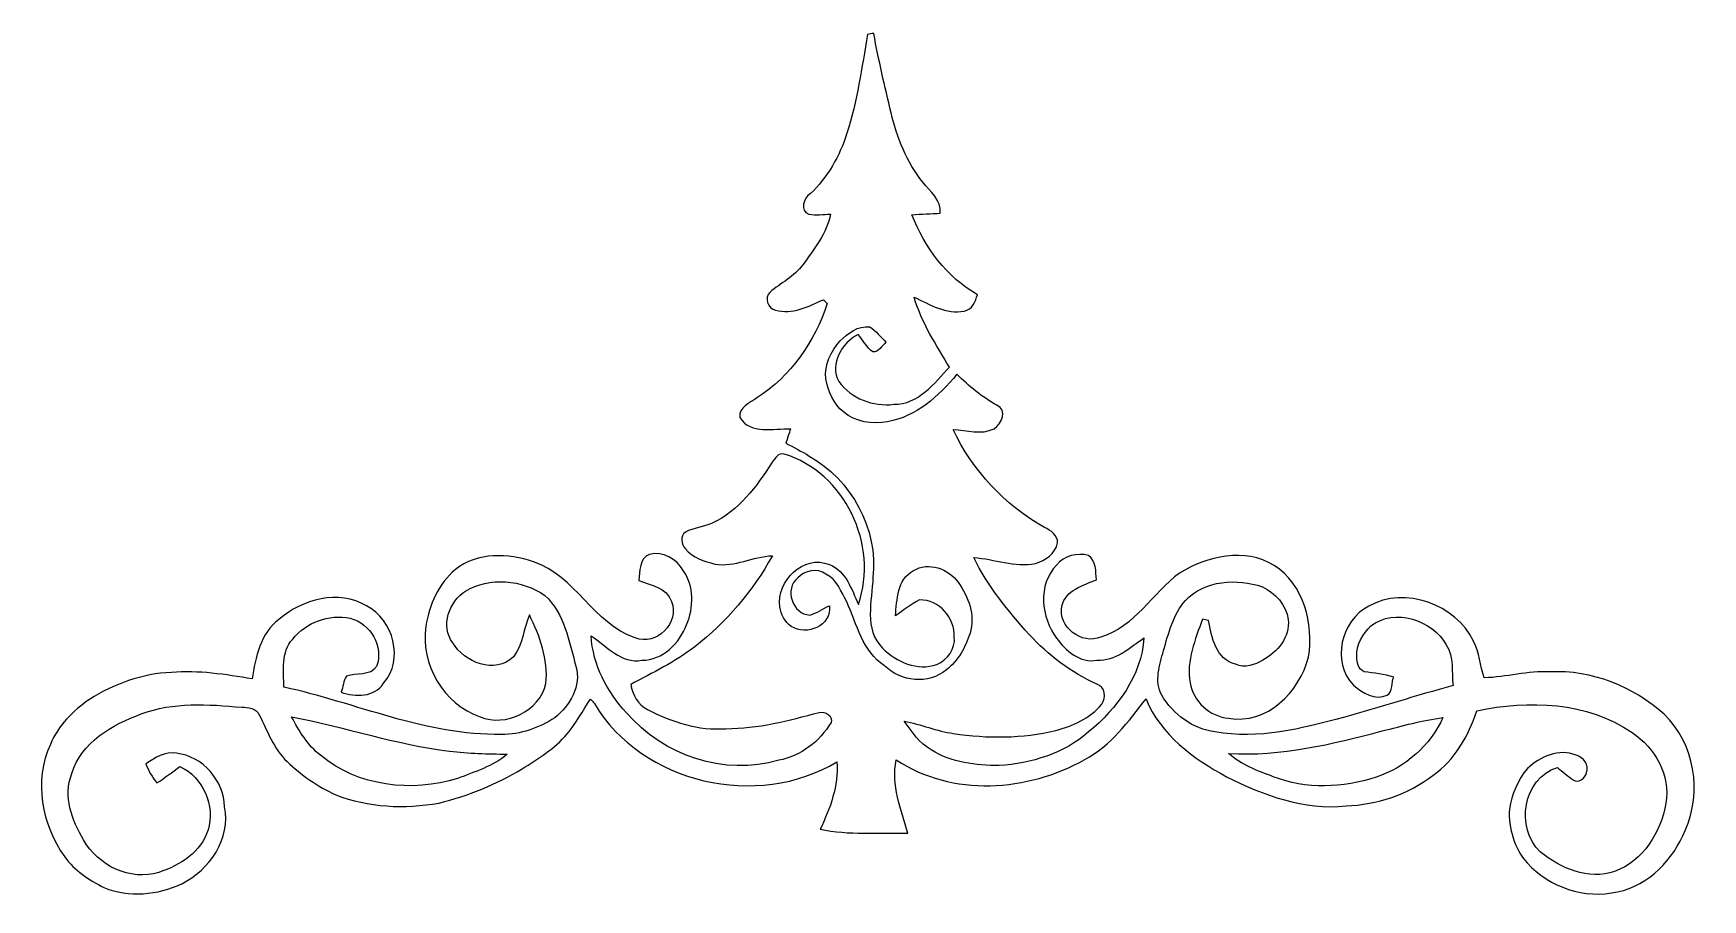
# Model space of a CAD drawing. Header units: centimetres. Extents: x -15.1 to 15.1, y -7.9 to 7.7.
import ezdxf

# ---------------------------------------------------------------- set-up
doc = ezdxf.new("R2010")
doc.units = ezdxf.units.CM
doc.header["$MEASUREMENT"] = 0
doc.layers.add('Layer 1', color=7, linetype='Continuous')

msp = doc.modelspace()

# ---------------------------------------------------------------- linework, layer by layer
at = {"layer": 'Layer 1', "color": 8}
for points, knots in [([(-0.03528, 7.72724), (0.00212, 7.73359), (0.03986, 7.73959), (0.07796, 7.74559), (0.07796, 7.74559), (0.16369, 7.2644), (0.27764, 6.7885), (0.38982, 6.31296), (0.38982, 6.31296), (0.49742, 5.86352), (0.66887, 5.41796), (0.96591, 5.05778), (0.96591, 5.05778), (1.09573, 4.88738), (1.29787, 4.73639), (1.27988, 4.49862), (1.27988, 4.49862), (1.10878, 4.48733), (0.93768, 4.4831), (0.76729, 4.46828), (0.76729, 4.46828), (0.99836, 3.88338), (1.39347, 3.3401), (1.94945, 3.02542), (1.94945, 3.02542), (1.91876, 2.90124), (1.8542, 2.75272), (1.71168, 2.72979), (1.71168, 2.72979), (1.38677, 2.661), (1.08903, 2.85044), (0.80821, 2.97815), (0.80821, 2.97815), (0.93804, 2.51989), (1.20544, 2.12125), (1.44357, 1.71485), (1.44357, 1.71485), (1.17052, 1.42628), (0.87948, 1.0354), (0.44027, 1.04458), (0.44027, 1.04458), (0.06703, 0.99836), (-0.33161, 1.14794), (-0.55492, 1.45591), (-0.55492, 1.45591), (-0.72884, 1.77553), (-0.49918, 2.15441), (-0.20532, 2.30576), (-0.20532, 2.30576), (-0.11465, 2.20698), (-0.05398, 2.07327), (0.0575, 1.99214), (0.0575, 1.99214), (0.16722, 1.98543), (0.22472, 2.1022), (0.29704, 2.16606), (0.29704, 2.16606), (0.20355, 2.26166), (0.12171, 2.37419), (0.006, 2.44299), (0.006, 2.44299), (-0.2099, 2.47191), (-0.38664, 2.32728), (-0.53234, 2.19075), (-0.53234, 2.19075), (-0.69215, 2.00096), (-0.81986, 1.76142), (-0.78705, 1.50424), (-0.78705, 1.50424), (-0.74471, 1.27988), (-0.65617, 1.05057), (-0.46778, 0.9084), (-0.46778, 0.9084), (-0.25365, 0.72002), (0.05256, 0.68227), (0.32456, 0.73025), (0.32456, 0.73025), (0.84596, 0.82127), (1.25307, 1.19168), (1.57762, 1.58715), (1.57762, 1.58715), (1.79917, 1.37478), (2.03165, 1.17369), (2.30364, 1.0287), (2.30364, 1.0287), (2.49943, 0.94474), (2.38513, 0.68827), (2.25284, 0.6036), (2.25284, 0.6036), (2.01612, 0.48719), (1.75824, 0.57714), (1.5113, 0.59267), (1.5113, 0.59267), (1.85667, -0.14923), (2.44651, -0.77929), (3.16124, -1.17757), (3.16124, -1.17757), (3.26813, -1.23402), (3.40642, -1.31974), (3.3969, -1.46015), (3.3969, -1.46015), (3.36056, -1.65382), (3.17994, -1.78188), (2.99932, -1.82951), (2.99932, -1.82951), (2.62149, -1.90712), (2.25778, -1.74837), (1.88419, -1.72297), (1.88419, -1.72297), (2.13395, -2.24049), (2.50296, -2.68781), (2.88502, -3.11256), (2.88502, -3.11256), (3.22862, -3.48791), (3.64349, -3.79765), (4.10598, -4.01108), (4.10598, -4.01108), (4.25626, -4.05977), (4.28872, -4.2545), (4.19523, -4.37056), (4.19523, -4.37056), (3.98886, -4.62809), (3.67524, -4.76109), (3.36585, -4.84822), (3.36585, -4.84822), (2.76331, -4.99216), (2.13007, -4.99498), (1.51977, -4.90044), (1.51977, -4.90044), (1.21391, -4.86269), (0.92992, -4.73498), (0.629, -4.67678), (0.629, -4.67678), (0.76447, -4.8708), (0.90276, -5.07859), (1.11584, -5.19642), (1.11584, -5.19642), (1.47532, -5.43595), (1.92546, -5.47299), (2.34491, -5.48217), (2.34491, -5.48217), (2.92206, -5.44089), (3.51684, -5.26521), (3.95781, -4.87398), (3.95781, -4.87398), (4.47216, -4.44818), (4.91596, -3.86186), (4.95935, -3.17218), (4.95935, -3.17218), (4.70394, -3.35315), (4.44641, -3.59339), (4.10845, -3.57787), (4.10845, -3.57787), (3.80682, -3.63396), (3.54436, -3.4096), (3.38138, -3.1817), (3.38138, -3.1817), (3.10092, -2.80811), (3.03495, -2.21615), (3.37679, -1.85949), (3.37679, -1.85949), (3.51331, -1.69333), (3.7525, -1.62807), (3.95746, -1.68769), (3.95746, -1.68769), (4.09893, -1.77976), (4.08728, -1.97908), (4.09963, -2.12549), (4.09963, -2.12549), (3.86115, -2.2292), (3.54224, -2.30717), (3.47733, -2.59927), (3.47733, -2.59927), (3.39866, -2.97533), (3.83364, -3.30764), (4.18147, -3.15912), (4.18147, -3.15912), (4.79566, -2.97603), (5.10928, -2.36291), (5.60035, -2.00343), (5.60035, -2.00343), (6.10059, -1.7018), (6.78251, -1.53917), (7.30885, -1.86549), (7.30885, -1.86549), (7.85248, -2.21192), (8.02358, -2.921), (7.93327, -3.52319), (7.93327, -3.52319), (7.76852, -4.14867), (7.18079, -4.74768), (6.48723, -4.62597), (6.48723, -4.62597), (6.14927, -4.59634), (5.84835, -4.32153), (5.79191, -3.98745), (5.79191, -3.98745), (5.71923, -3.58704), (5.88857, -3.20322), (6.01345, -2.83351), (6.01345, -2.83351), (6.05049, -2.84127), (6.08789, -2.84939), (6.12563, -2.85785), (6.12563, -2.85785), (6.17926, -3.15912), (6.26463, -3.56729), (6.61494, -3.6509), (6.61494, -3.6509), (6.7818, -3.7271), (6.96031, -3.66183), (7.10741, -3.57717), (7.10741, -3.57717), (7.37094, -3.43359), (7.59919, -3.16018), (7.56426, -2.84092), (7.56426, -2.84092), (7.53286, -2.57986), (7.32684, -2.3622), (7.09824, -2.25107), (7.09824, -2.25107), (6.63963, -2.09868), (6.05931, -2.12372), (5.71006, -2.49978), (5.71006, -2.49978), (5.48393, -2.7499), (5.40526, -3.09104), (5.30966, -3.40536), (5.30966, -3.40536), (5.24651, -3.66183), (5.13927, -3.96028), (5.27897, -4.21217), (5.27897, -4.21217), (5.48675, -4.55013), (5.83671, -4.826), (6.24064, -4.8701), (6.24064, -4.8701), (7.02557, -5.02003), (7.80944, -4.81083), (8.56474, -4.61186), (8.56474, -4.61186), (9.22549, -4.4256), (9.87954, -4.21499), (10.54276, -4.03754), (10.54276, -4.03754), (10.51278, -3.79201), (10.56534, -3.51861), (10.4207, -3.30129), (10.4207, -3.30129), (10.17199, -2.84762), (9.48761, -2.6289), (9.05827, -2.95522), (9.05827, -2.95522), (8.91928, -3.10797), (8.78346, -3.29106), (8.80322, -3.51155), (8.80322, -3.51155), (8.80286, -3.61244), (8.83179, -3.74297), (8.93586, -3.78495), (8.93586, -3.78495), (9.11578, -3.81106), (9.29993, -3.82411), (9.47314, -3.88549), (9.47314, -3.88549), (9.42199, -3.97475), (9.46221, -4.14161), (9.35496, -4.20688), (9.35496, -4.20688), (9.13236, -4.31341), (8.90587, -4.1716), (8.74395, -4.02625), (8.74395, -4.02625), (8.33014, -3.61491), (8.52452, -2.85574), (9.02053, -2.60033), (9.02053, -2.60033), (9.67669, -2.23414), (10.59109, -2.57104), (10.91318, -3.23427), (10.91318, -3.23427), (11.02572, -3.43747), (11.02924, -3.67841), (11.1065, -3.89502), (11.1065, -3.89502), (11.50479, -3.88691), (11.89284, -3.76731), (12.29431, -3.78813), (12.29431, -3.78813), (13.04854, -3.75003), (13.79714, -4.05483), (14.35523, -4.5533), (14.35523, -4.5533), (14.90768, -5.08353), (15.05126, -5.96194), (14.73447, -6.65198), (14.73447, -6.65198), (14.5221, -7.17656), (14.08712, -7.64893), (13.51315, -7.76005), (13.51315, -7.76005), (12.92684, -7.90257), (12.28443, -7.68033), (11.88085, -7.24006), (11.88085, -7.24006), (11.64872, -6.97477), (11.54148, -6.61529), (11.55982, -6.26674), (11.55982, -6.26674), (11.60851, -6.00357), (11.70799, -5.73864), (11.88579, -5.53473), (11.88579, -5.53473), (12.11051, -5.3213), (12.4587, -5.16467), (12.76491, -5.2959), (12.76491, -5.2959), (12.8972, -5.33329), (13.01115, -5.46453), (12.95329, -5.61411), (12.95329, -5.61411), (12.93107, -5.71218), (12.80583, -5.80708), (12.7127, -5.73722), (12.7127, -5.73722), (12.60934, -5.67373), (12.52044, -5.59012), (12.42695, -5.51498), (12.42695, -5.51498), (11.8043, -5.70477), (11.66424, -6.61035), (12.11862, -7.03756), (12.11862, -7.03756), (12.48551, -7.34025), (12.98434, -7.55862), (13.46235, -7.39493), (13.46235, -7.39493), (13.97529, -7.20478), (14.29879, -6.68267), (14.38734, -6.16197), (14.38734, -6.16197), (14.47906, -5.66279), (14.19049, -5.15408), (13.77703, -4.88562), (13.77703, -4.88562), (12.96635, -4.3247), (11.90872, -4.2926), (10.97351, -4.49192), (10.97351, -4.49192), (10.82111, -4.94383), (10.57698, -5.38339), (10.17587, -5.65961), (10.17587, -5.65961), (9.73208, -6.00393), (9.16799, -6.18596), (8.60954, -6.21101), (8.60954, -6.21101), (7.85319, -6.28897), (7.11659, -6.01804), (6.45195, -5.68219), (6.45195, -5.68219), (5.85399, -5.36011), (5.25462, -4.92795), (4.99745, -4.27284), (4.99745, -4.27284), (4.6796, -4.68454), (4.36033, -5.12198), (3.89114, -5.37351), (3.89114, -5.37351), (2.86456, -5.95101), (1.48766, -6.05049), (0.48331, -5.37527), (0.48331, -5.37527), (0.38347, -5.83318), (0.57609, -6.27239), (0.69144, -6.70489), (0.69144, -6.70489), (0.1651, -6.68338), (-0.37394, -6.74229), (-0.89147, -6.63222), (-0.89147, -6.63222), (-0.70556, -6.25334), (-0.55986, -5.84341), (-0.58879, -5.41408), (-0.58879, -5.41408), (-2.01083, -6.27309), (-4.11268, -5.81342), (-4.96641, -4.36245), (-4.96641, -4.36245), (-4.98863, -4.33317), (-5.01297, -4.30636), (-5.03978, -4.28237), (-5.03978, -4.28237), (-5.18548, -4.48804), (-5.29449, -4.71911), (-5.46382, -4.9082), (-5.46382, -4.9082), (-5.6829, -5.17807), (-5.98946, -5.3534), (-6.27592, -5.54108), (-6.27592, -5.54108), (-6.74194, -5.81907), (-7.24994, -6.02721), (-7.77663, -6.15774), (-7.77663, -6.15774), (-8.39646, -6.26886), (-9.05369, -6.23958), (-9.64389, -6.00816), (-9.64389, -6.00816), (-9.96809, -5.85999), (-10.26654, -5.65397), (-10.52301, -5.40738), (-10.52301, -5.40738), (-10.7629, -5.17454), (-10.8772, -4.85669), (-11.02466, -4.56565), (-11.02466, -4.56565), (-11.07475, -4.44429), (-11.23033, -4.42912), (-11.34181, -4.42701), (-11.34181, -4.42701), (-11.94647, -4.37444), (-12.57723, -4.32682), (-13.15614, -4.54942), (-13.15614, -4.54942), (-13.67861, -4.7371), (-14.24129, -5.06201), (-14.41062, -5.62716), (-14.41062, -5.62716), (-14.57078, -6.03074), (-14.41133, -6.47524), (-14.19719, -6.82554), (-14.19719, -6.82554), (-13.93543, -7.28733), (-13.35793, -7.57308), (-12.83617, -7.4101), (-12.83617, -7.4101), (-12.4587, -7.28416), (-12.07276, -7.04427), (-11.94823, -6.64351), (-11.94823, -6.64351), (-11.81559, -6.20818), (-12.04419, -5.69172), (-12.45658, -5.49769), (-12.45658, -5.49769), (-12.59487, -5.59823), (-12.72999, -5.70371), (-12.87463, -5.79508), (-12.87463, -5.79508), (-12.95894, -5.69136), (-13.02314, -5.57318), (-13.07218, -5.44936), (-13.07218, -5.44936), (-12.90779, -5.34317), (-12.72999, -5.21547), (-12.52079, -5.25921), (-12.52079, -5.25921), (-12.04348, -5.30931), (-11.66424, -5.75134), (-11.65119, -6.22547), (-11.65119, -6.22547), (-11.52843, -6.79803), (-11.92459, -7.37059), (-12.42519, -7.61541), (-12.42519, -7.61541), (-12.8584, -7.82144), (-13.38016, -7.86765), (-13.82995, -7.68632), (-13.82995, -7.68632), (-14.09559, -7.54556), (-14.36476, -7.38082), (-14.53833, -7.12858), (-14.53833, -7.12858), (-14.95566, -6.55602), (-15.10489, -5.75204), (-14.79726, -5.09834), (-14.79726, -5.09834), (-14.66356, -4.75791), (-14.38557, -4.49474), (-14.09383, -4.28554), (-14.09383, -4.28554), (-13.64791, -4.01038), (-13.14027, -3.81459), (-12.6111, -3.79977), (-12.6111, -3.79977), (-12.12074, -3.75532), (-11.63532, -3.83646), (-11.15378, -3.91478), (-11.15378, -3.91478), (-11.08992, -3.5306), (-11.00561, -3.08751), (-10.66941, -2.84127), (-10.66941, -2.84127), (-10.24961, -2.48003), (-9.58497, -2.29235), (-9.08685, -2.59786), (-9.08685, -2.59786), (-8.59931, -2.84374), (-8.40317, -3.56976), (-8.77852, -3.99309), (-8.77852, -3.99309), (-8.94292, -4.25027), (-9.28652, -4.24321), (-9.5444, -4.15643), (-9.5444, -4.15643), (-9.5056, -4.06012), (-9.50807, -3.95076), (-9.44598, -3.86574), (-9.44598, -3.86574), (-9.27806, -3.79942), (-9.011, -3.87421), (-8.90482, -3.689), (-8.90482, -3.689), (-8.77111, -3.33234), (-9.01771, -2.91042), (-9.38071, -2.82046), (-9.38071, -2.82046), (-9.76136, -2.73509), (-10.17764, -2.89736), (-10.42, -3.19687), (-10.42, -3.19687), (-10.63484, -3.43112), (-10.58228, -3.77437), (-10.5791, -4.06471), (-10.5791, -4.06471), (-9.26959, -4.34799), (-8.01194, -4.94136), (-6.64951, -4.91843), (-6.64951, -4.91843), (-6.30555, -4.9216), (-5.97076, -4.8066), (-5.68713, -4.6161), (-5.68713, -4.6161), (-5.40949, -4.40161), (-5.20206, -4.04142), (-5.30437, -3.683), (-5.30437, -3.683), (-5.4296, -3.23709), (-5.51039, -2.73826), (-5.86423, -2.407), (-5.86423, -2.407), (-6.27486, -2.12196), (-6.86435, -2.06763), (-7.30003, -2.32904), (-7.30003, -2.32904), (-7.59284, -2.51813), (-7.75794, -2.96369), (-7.52828, -3.26143), (-7.52828, -3.26143), (-7.32014, -3.61738), (-6.76381, -3.84034), (-6.43114, -3.51755), (-6.43114, -3.51755), (-6.26428, -3.29847), (-6.24699, -3.00637), (-6.14468, -2.7559), (-6.14468, -2.7559), (-5.95665, -3.14184), (-5.7979, -3.56094), (-5.84623, -3.99909), (-5.84623, -3.99909), (-5.9563, -4.49368), (-6.57154, -4.79178), (-7.03545, -4.60304), (-7.03545, -4.60304), (-7.69232, -4.37268), (-8.11671, -3.65125), (-8.01441, -2.96369), (-8.01441, -2.96369), (-7.95549, -2.57845), (-7.78404, -2.19322), (-7.48136, -1.93922), (-7.48136, -1.93922), (-7.08484, -1.62243), (-6.52709, -1.64536), (-6.07131, -1.80023), (-6.07131, -1.80023), (-5.31495, -2.04576), (-4.98898, -2.92065), (-4.23439, -3.17183), (-4.23439, -3.17183), (-3.8481, -3.33234), (-3.42124, -2.89384), (-3.57752, -2.52024), (-3.57752, -2.52024), (-3.65901, -2.25989), (-3.95393, -2.22744), (-4.16948, -2.13572), (-4.16948, -2.13572), (-4.14655, -1.98049), (-4.16137, -1.73214), (-3.97439, -1.66617), (-3.97439, -1.66617), (-3.73944, -1.59738), (-3.47945, -1.74907), (-3.36832, -1.95721), (-3.36832, -1.95721), (-3.1623, -2.23696), (-3.17429, -2.62784), (-3.30306, -2.93758), (-3.30306, -2.93758), (-3.43288, -3.27272), (-3.73063, -3.57787), (-4.11057, -3.57964), (-4.11057, -3.57964), (-4.48733, -3.64808), (-4.74416, -3.32105), (-5.02885, -3.13655), (-5.02885, -3.13655), (-4.99886, -3.66289), (-4.74133, -4.14726), (-4.3882, -4.52896), (-4.3882, -4.52896), (-3.72957, -5.30084), (-2.6222, -5.67584), (-1.63724, -5.38586), (-1.63724, -5.38586), (-1.24213, -5.30754), (-0.89606, -5.04684), (-0.69356, -4.70217), (-0.69356, -4.70217), (-0.65476, -4.58329), (-0.80504, -4.49121), (-0.90876, -4.52155), (-0.90876, -4.52155), (-1.45944, -4.66937), (-2.01859, -4.8133), (-2.59256, -4.81471), (-2.59256, -4.81471), (-3.08786, -4.85352), (-3.5754, -4.69477), (-4.01003, -4.46934), (-4.01003, -4.46934), (-4.18712, -4.3875), (-4.27602, -4.19876), (-4.31341, -4.01743), (-4.31341, -4.01743), (-3.92148, -3.80118), (-3.50838, -3.61633), (-3.15736, -3.33375), (-3.15736, -3.33375), (-2.58057, -2.89207), (-2.10714, -2.32339), (-1.75436, -1.69051), (-1.75436, -1.69051), (-2.10749, -1.70145), (-2.43311, -1.90465), (-2.79294, -1.84044), (-2.79294, -1.84044), (-2.98873, -1.79141), (-3.19581, -1.72861), (-3.32634, -1.56316), (-3.32634, -1.56316), (-3.40078, -1.48237), (-3.42829, -1.33491), (-3.32423, -1.26506), (-3.32423, -1.26506), (-3.17606, -1.18181), (-2.99896, -1.17369), (-2.84445, -1.10419), (-2.84445, -1.10419), (-2.36044, -0.87877), (-2.03835, -0.44062), (-1.76107, -0.00282), (-1.76107, -0.00282), (-1.70603, 0.06174), (-1.64465, 0.18168), (-1.54305, 0.14499), (-1.54305, 0.14499), (-0.44556, -0.18203), (0.17427, -1.50107), (-0.20038, -2.56928), (-0.20038, -2.56928), (-0.32491, -2.29905), (-0.41875, -1.9745), (-0.72178, -1.84997), (-0.72178, -1.84997), (-1.19309, -1.65876), (-1.68416, -2.14806), (-1.61925, -2.61373), (-1.61925, -2.61373), (-1.60373, -2.75273), (-1.52365, -2.88078), (-1.41464, -2.96651), (-1.41464, -2.96651), (-1.13841, -3.14501), (-0.67769, -2.96016), (-0.72496, -2.59433), (-0.72496, -2.59433), (-0.84349, -2.6476), (-0.94933, -2.73297), (-1.07774, -2.76154), (-1.07774, -2.76154), (-1.39065, -2.75343), (-1.54517, -2.28318), (-1.29681, -2.0895), (-1.29681, -2.0895), (-1.17158, -1.96286), (-0.93733, -1.89477), (-0.79022, -2.02389), (-0.79022, -2.02389), (-0.58561, -2.11596), (-0.51118, -2.34174), (-0.41134, -2.52483), (-0.41134, -2.52483), (-0.2219, -2.92947), (-0.12982, -3.41912), (0.27164, -3.67947), (0.27164, -3.67947), (0.5648, -3.96522), (1.06751, -4.02308), (1.38853, -3.75214), (1.38853, -3.75214), (1.60584, -3.59198), (1.73426, -3.33728), (1.81786, -3.08681), (1.81786, -3.08681), (1.91417, -2.76684), (1.78929, -2.43064), (1.60443, -2.16958), (1.60443, -2.16958), (1.42628, -1.92899), (1.06468, -1.79176), (0.79516, -1.96003), (0.79516, -1.96003), (0.49601, -2.11349), (0.49953, -2.48814), (0.46814, -2.77813), (0.46814, -2.77813), (0.61101, -2.67794), (0.74683, -2.56505), (0.90523, -2.48991), (0.90523, -2.48991), (1.26189, -2.47509), (1.54481, -2.81905), (1.53282, -3.15771), (1.53282, -3.15771), (1.55857, -3.37256), (1.40511, -3.56835), (1.21955, -3.65443), (1.21955, -3.65443), (0.86219, -3.77825), (0.49107, -3.60892), (0.23671, -3.36197), (0.23671, -3.36197), (-0.10336, -3.01943), (0.04269, -2.50931), (0.06279, -2.08245), (0.06279, -2.08245), (0.16263, -1.20791), (-0.32985, -0.31785), (-1.08867, 0.11077), (-1.08867, 0.11077), (-1.2259, 0.19368), (-1.36737, 0.26846), (-1.50848, 0.34431), (-1.50848, 0.34431), (-1.48273, 0.43109), (-1.45486, 0.51682), (-1.42628, 0.60219), (-1.42628, 0.60219), (-1.73461, 0.61101), (-2.1403, 0.49354), (-2.33962, 0.80433), (-2.33962, 0.80433), (-2.37173, 0.99342), (-2.15653, 1.07068), (-2.03729, 1.16099), (-2.03729, 1.16099), (-1.42134, 1.55116), (-0.98884, 2.18193), (-0.76341, 2.86844), (-0.76341, 2.86844), (-0.78705, 2.89101), (-0.81068, 2.91324), (-0.83361, 2.93511), (-0.83361, 2.93511), (-1.0982, 2.81481), (-1.40229, 2.6603), (-1.69933, 2.74638), (-1.69933, 2.74638), (-1.83374, 2.77848), (-1.90923, 2.96827), (-1.79917, 3.06776), (-1.79917, 3.06776), (-1.60373, 3.23674), (-1.35925, 3.35386), (-1.20121, 3.56553), (-1.20121, 3.56553), (-1.00189, 3.84881), (-0.76835, 4.13244), (-0.70238, 4.48239), (-0.70238, 4.48239), (-0.83432, 4.47887), (-0.96838, 4.4517), (-1.09855, 4.47887), (-1.09855, 4.47887), (-1.25871, 4.53531), (-1.19486, 4.78084), (-1.07139, 4.84646), (-1.07139, 4.84646), (-0.75636, 5.14491), (-0.53728, 5.5312), (-0.40711, 5.94289), (-0.40711, 5.94289), (-0.22225, 6.52321), (-0.13723, 7.12858), (-0.03528, 7.72724), (-0.03528, 7.72724), (-0.03528, 7.72724), (-0.03528, 7.72724), (-0.03528, 7.72724)], [0, 0, 0, 0, 0.00490196, 0.00490196, 0.00490196, 0.00490196, 0.00980392, 0.00980392, 0.00980392, 0.00980392, 0.01470588, 0.01470588, 0.01470588, 0.01470588, 0.01960784, 0.01960784, 0.01960784, 0.01960784, 0.0245098, 0.0245098, 0.0245098, 0.0245098, 0.02941176, 0.02941176, 0.02941176, 0.02941176, 0.03431373, 0.03431373, 0.03431373, 0.03431373, 0.03921569, 0.03921569, 0.03921569, 0.03921569, 0.04411765, 0.04411765, 0.04411765, 0.04411765, 0.04901961, 0.04901961, 0.04901961, 0.04901961, 0.05392157, 0.05392157, 0.05392157, 0.05392157, 0.05882353, 0.05882353, 0.05882353, 0.05882353, 0.06372549, 0.06372549, 0.06372549, 0.06372549, 0.06862745, 0.06862745, 0.06862745, 0.06862745, 0.07352941, 0.07352941, 0.07352941, 0.07352941, 0.07843137, 0.07843137, 0.07843137, 0.07843137, 0.08333333, 0.08333333, 0.08333333, 0.08333333, 0.08823529, 0.08823529, 0.08823529, 0.08823529, 0.09313725, 0.09313725, 0.09313725, 0.09313725, 0.09803922, 0.09803922, 0.09803922, 0.09803922, 0.10294118, 0.10294118, 0.10294118, 0.10294118, 0.10784314, 0.10784314, 0.10784314, 0.10784314, 0.1127451, 0.1127451, 0.1127451, 0.1127451, 0.11764706, 0.11764706, 0.11764706, 0.11764706, 0.12254902, 0.12254902, 0.12254902, 0.12254902, 0.12745098, 0.12745098, 0.12745098, 0.12745098, 0.13235294, 0.13235294, 0.13235294, 0.13235294, 0.1372549, 0.1372549, 0.1372549, 0.1372549, 0.14215686, 0.14215686, 0.14215686, 0.14215686, 0.14705882, 0.14705882, 0.14705882, 0.14705882, 0.15196078, 0.15196078, 0.15196078, 0.15196078, 0.15686275, 0.15686275, 0.15686275, 0.15686275, 0.16176471, 0.16176471, 0.16176471, 0.16176471, 0.16666667, 0.16666667, 0.16666667, 0.16666667, 0.17156863, 0.17156863, 0.17156863, 0.17156863, 0.17647059, 0.17647059, 0.17647059, 0.17647059, 0.18137255, 0.18137255, 0.18137255, 0.18137255, 0.18627451, 0.18627451, 0.18627451, 0.18627451, 0.19117647, 0.19117647, 0.19117647, 0.19117647, 0.19607843, 0.19607843, 0.19607843, 0.19607843, 0.20098039, 0.20098039, 0.20098039, 0.20098039, 0.20588235, 0.20588235, 0.20588235, 0.20588235, 0.21078431, 0.21078431, 0.21078431, 0.21078431, 0.21568627, 0.21568627, 0.21568627, 0.21568627, 0.22058824, 0.22058824, 0.22058824, 0.22058824, 0.2254902, 0.2254902, 0.2254902, 0.2254902, 0.23039216, 0.23039216, 0.23039216, 0.23039216, 0.23529412, 0.23529412, 0.23529412, 0.23529412, 0.24019608, 0.24019608, 0.24019608, 0.24019608, 0.24509804, 0.24509804, 0.24509804, 0.24509804, 0.25, 0.25, 0.25, 0.25, 0.25490196, 0.25490196, 0.25490196, 0.25490196, 0.25980392, 0.25980392, 0.25980392, 0.25980392, 0.26470588, 0.26470588, 0.26470588, 0.26470588, 0.26960784, 0.26960784, 0.26960784, 0.26960784, 0.2745098, 0.2745098, 0.2745098, 0.2745098, 0.27941176, 0.27941176, 0.27941176, 0.27941176, 0.28431373, 0.28431373, 0.28431373, 0.28431373, 0.28921569, 0.28921569, 0.28921569, 0.28921569, 0.29411765, 0.29411765, 0.29411765, 0.29411765, 0.29901961, 0.29901961, 0.29901961, 0.29901961, 0.30392157, 0.30392157, 0.30392157, 0.30392157, 0.30882353, 0.30882353, 0.30882353, 0.30882353, 0.31372549, 0.31372549, 0.31372549, 0.31372549, 0.31862745, 0.31862745, 0.31862745, 0.31862745, 0.32352941, 0.32352941, 0.32352941, 0.32352941, 0.32843137, 0.32843137, 0.32843137, 0.32843137, 0.33333333, 0.33333333, 0.33333333, 0.33333333, 0.33823529, 0.33823529, 0.33823529, 0.33823529, 0.34313725, 0.34313725, 0.34313725, 0.34313725, 0.34803922, 0.34803922, 0.34803922, 0.34803922, 0.35294118, 0.35294118, 0.35294118, 0.35294118, 0.35784314, 0.35784314, 0.35784314, 0.35784314, 0.3627451, 0.3627451, 0.3627451, 0.3627451, 0.36764706, 0.36764706, 0.36764706, 0.36764706, 0.37254902, 0.37254902, 0.37254902, 0.37254902, 0.37745098, 0.37745098, 0.37745098, 0.37745098, 0.38235294, 0.38235294, 0.38235294, 0.38235294, 0.3872549, 0.3872549, 0.3872549, 0.3872549, 0.39215686, 0.39215686, 0.39215686, 0.39215686, 0.39705882, 0.39705882, 0.39705882, 0.39705882, 0.40196078, 0.40196078, 0.40196078, 0.40196078, 0.40686275, 0.40686275, 0.40686275, 0.40686275, 0.41176471, 0.41176471, 0.41176471, 0.41176471, 0.41666667, 0.41666667, 0.41666667, 0.41666667, 0.42156863, 0.42156863, 0.42156863, 0.42156863, 0.42647059, 0.42647059, 0.42647059, 0.42647059, 0.43137255, 0.43137255, 0.43137255, 0.43137255, 0.43627451, 0.43627451, 0.43627451, 0.43627451, 0.44117647, 0.44117647, 0.44117647, 0.44117647, 0.44607843, 0.44607843, 0.44607843, 0.44607843, 0.45098039, 0.45098039, 0.45098039, 0.45098039, 0.45588235, 0.45588235, 0.45588235, 0.45588235, 0.46078431, 0.46078431, 0.46078431, 0.46078431, 0.46568627, 0.46568627, 0.46568627, 0.46568627, 0.47058824, 0.47058824, 0.47058824, 0.47058824, 0.4754902, 0.4754902, 0.4754902, 0.4754902, 0.48039216, 0.48039216, 0.48039216, 0.48039216, 0.48529412, 0.48529412, 0.48529412, 0.48529412, 0.49019608, 0.49019608, 0.49019608, 0.49019608, 0.49509804, 0.49509804, 0.49509804, 0.49509804, 0.5, 0.5, 0.5, 0.5, 0.50490196, 0.50490196, 0.50490196, 0.50490196, 0.50980392, 0.50980392, 0.50980392, 0.50980392, 0.51470588, 0.51470588, 0.51470588, 0.51470588, 0.51960784, 0.51960784, 0.51960784, 0.51960784, 0.5245098, 0.5245098, 0.5245098, 0.5245098, 0.52941176, 0.52941176, 0.52941176, 0.52941176, 0.53431373, 0.53431373, 0.53431373, 0.53431373, 0.53921569, 0.53921569, 0.53921569, 0.53921569, 0.54411765, 0.54411765, 0.54411765, 0.54411765, 0.54901961, 0.54901961, 0.54901961, 0.54901961, 0.55392157, 0.55392157, 0.55392157, 0.55392157, 0.55882353, 0.55882353, 0.55882353, 0.55882353, 0.56372549, 0.56372549, 0.56372549, 0.56372549, 0.56862745, 0.56862745, 0.56862745, 0.56862745, 0.57352941, 0.57352941, 0.57352941, 0.57352941, 0.57843137, 0.57843137, 0.57843137, 0.57843137, 0.58333333, 0.58333333, 0.58333333, 0.58333333, 0.58823529, 0.58823529, 0.58823529, 0.58823529, 0.59313725, 0.59313725, 0.59313725, 0.59313725, 0.59803922, 0.59803922, 0.59803922, 0.59803922, 0.60294118, 0.60294118, 0.60294118, 0.60294118, 0.60784314, 0.60784314, 0.60784314, 0.60784314, 0.6127451, 0.6127451, 0.6127451, 0.6127451, 0.61764706, 0.61764706, 0.61764706, 0.61764706, 0.62254902, 0.62254902, 0.62254902, 0.62254902, 0.62745098, 0.62745098, 0.62745098, 0.62745098, 0.63235294, 0.63235294, 0.63235294, 0.63235294, 0.6372549, 0.6372549, 0.6372549, 0.6372549, 0.64215686, 0.64215686, 0.64215686, 0.64215686, 0.64705882, 0.64705882, 0.64705882, 0.64705882, 0.65196078, 0.65196078, 0.65196078, 0.65196078, 0.65686275, 0.65686275, 0.65686275, 0.65686275, 0.66176471, 0.66176471, 0.66176471, 0.66176471, 0.66666667, 0.66666667, 0.66666667, 0.66666667, 0.67156863, 0.67156863, 0.67156863, 0.67156863, 0.67647059, 0.67647059, 0.67647059, 0.67647059, 0.68137255, 0.68137255, 0.68137255, 0.68137255, 0.68627451, 0.68627451, 0.68627451, 0.68627451, 0.69117647, 0.69117647, 0.69117647, 0.69117647, 0.69607843, 0.69607843, 0.69607843, 0.69607843, 0.70098039, 0.70098039, 0.70098039, 0.70098039, 0.70588235, 0.70588235, 0.70588235, 0.70588235, 0.71078431, 0.71078431, 0.71078431, 0.71078431, 0.71568627, 0.71568627, 0.71568627, 0.71568627, 0.72058824, 0.72058824, 0.72058824, 0.72058824, 0.7254902, 0.7254902, 0.7254902, 0.7254902, 0.73039216, 0.73039216, 0.73039216, 0.73039216, 0.73529412, 0.73529412, 0.73529412, 0.73529412, 0.74019608, 0.74019608, 0.74019608, 0.74019608, 0.74509804, 0.74509804, 0.74509804, 0.74509804, 0.75, 0.75, 0.75, 0.75, 0.75490196, 0.75490196, 0.75490196, 0.75490196, 0.75980392, 0.75980392, 0.75980392, 0.75980392, 0.76470588, 0.76470588, 0.76470588, 0.76470588, 0.76960784, 0.76960784, 0.76960784, 0.76960784, 0.7745098, 0.7745098, 0.7745098, 0.7745098, 0.77941176, 0.77941176, 0.77941176, 0.77941176, 0.78431373, 0.78431373, 0.78431373, 0.78431373, 0.78921569, 0.78921569, 0.78921569, 0.78921569, 0.79411765, 0.79411765, 0.79411765, 0.79411765, 0.79901961, 0.79901961, 0.79901961, 0.79901961, 0.80392157, 0.80392157, 0.80392157, 0.80392157, 0.80882353, 0.80882353, 0.80882353, 0.80882353, 0.81372549, 0.81372549, 0.81372549, 0.81372549, 0.81862745, 0.81862745, 0.81862745, 0.81862745, 0.82352941, 0.82352941, 0.82352941, 0.82352941, 0.82843137, 0.82843137, 0.82843137, 0.82843137, 0.83333333, 0.83333333, 0.83333333, 0.83333333, 0.83823529, 0.83823529, 0.83823529, 0.83823529, 0.84313725, 0.84313725, 0.84313725, 0.84313725, 0.84803922, 0.84803922, 0.84803922, 0.84803922, 0.85294118, 0.85294118, 0.85294118, 0.85294118, 0.85784314, 0.85784314, 0.85784314, 0.85784314, 0.8627451, 0.8627451, 0.8627451, 0.8627451, 0.86764706, 0.86764706, 0.86764706, 0.86764706, 0.87254902, 0.87254902, 0.87254902, 0.87254902, 0.87745098, 0.87745098, 0.87745098, 0.87745098, 0.88235294, 0.88235294, 0.88235294, 0.88235294, 0.8872549, 0.8872549, 0.8872549, 0.8872549, 0.89215686, 0.89215686, 0.89215686, 0.89215686, 0.89705882, 0.89705882, 0.89705882, 0.89705882, 0.90196078, 0.90196078, 0.90196078, 0.90196078, 0.90686275, 0.90686275, 0.90686275, 0.90686275, 0.91176471, 0.91176471, 0.91176471, 0.91176471, 0.91666667, 0.91666667, 0.91666667, 0.91666667, 0.92156863, 0.92156863, 0.92156863, 0.92156863, 0.92647059, 0.92647059, 0.92647059, 0.92647059, 0.93137255, 0.93137255, 0.93137255, 0.93137255, 0.93627451, 0.93627451, 0.93627451, 0.93627451, 0.94117647, 0.94117647, 0.94117647, 0.94117647, 0.94607843, 0.94607843, 0.94607843, 0.94607843, 0.95098039, 0.95098039, 0.95098039, 0.95098039, 0.95588235, 0.95588235, 0.95588235, 0.95588235, 0.96078431, 0.96078431, 0.96078431, 0.96078431, 0.96568627, 0.96568627, 0.96568627, 0.96568627, 0.97058824, 0.97058824, 0.97058824, 0.97058824, 0.9754902, 0.9754902, 0.9754902, 0.9754902, 0.98039216, 0.98039216, 0.98039216, 0.98039216, 0.98529412, 0.98529412, 0.98529412, 0.98529412, 0.99019608, 0.99019608, 0.99019608, 0.99019608, 1, 1, 1, 1]), ([(-10.43905, -4.59987), (-10.30605, -4.85775), (-10.14977, -5.11351), (-9.91835, -5.29555), (-9.91835, -5.29555), (-9.24348, -5.86281), (-8.26453, -5.96865), (-7.44008, -5.71641), (-7.44008, -5.71641), (-7.13599, -5.588), (-6.79768, -5.50086), (-6.54685, -5.27403), (-6.54685, -5.27403), (-6.89398, -5.27121), (-7.24182, -5.26415), (-7.58649, -5.2197), (-7.58649, -5.2197), (-8.55592, -5.10364), (-9.48302, -4.78155), (-10.43905, -4.59987), (-10.43905, -4.59987), (-10.43905, -4.59987), (-10.43905, -4.59987), (-10.43905, -4.59987)], [0, 0, 0, 0, 0.14285714, 0.14285714, 0.14285714, 0.14285714, 0.28571429, 0.28571429, 0.28571429, 0.28571429, 0.42857143, 0.42857143, 0.42857143, 0.42857143, 0.57142857, 0.57142857, 0.57142857, 0.57142857, 0.71428571, 0.71428571, 0.71428571, 0.71428571, 1, 1, 1, 1]), ([(9.26394, -4.85528), (8.35872, -5.09623), (7.43303, -5.31566), (6.48829, -5.26486), (6.48829, -5.26486), (6.72042, -5.46488), (7.01146, -5.57812), (7.2958, -5.6829), (7.2958, -5.6829), (7.88564, -5.91714), (8.55521, -5.88151), (9.15176, -5.69031), (9.15176, -5.69031), (9.68057, -5.51533), (10.13037, -5.12339), (10.36038, -4.61327), (10.36038, -4.61327), (9.98855, -4.66196), (9.62695, -4.76568), (9.26394, -4.85528)], [0, 0, 0, 0, 0.16666667, 0.16666667, 0.16666667, 0.16666667, 0.33333333, 0.33333333, 0.33333333, 0.33333333, 0.5, 0.5, 0.5, 0.5, 0.66666667, 0.66666667, 0.66666667, 0.66666667, 1, 1, 1, 1])]:
    msp.add_open_spline(points, degree=3, knots=knots, dxfattribs=at)

doc.saveas('drawing.dxf')
